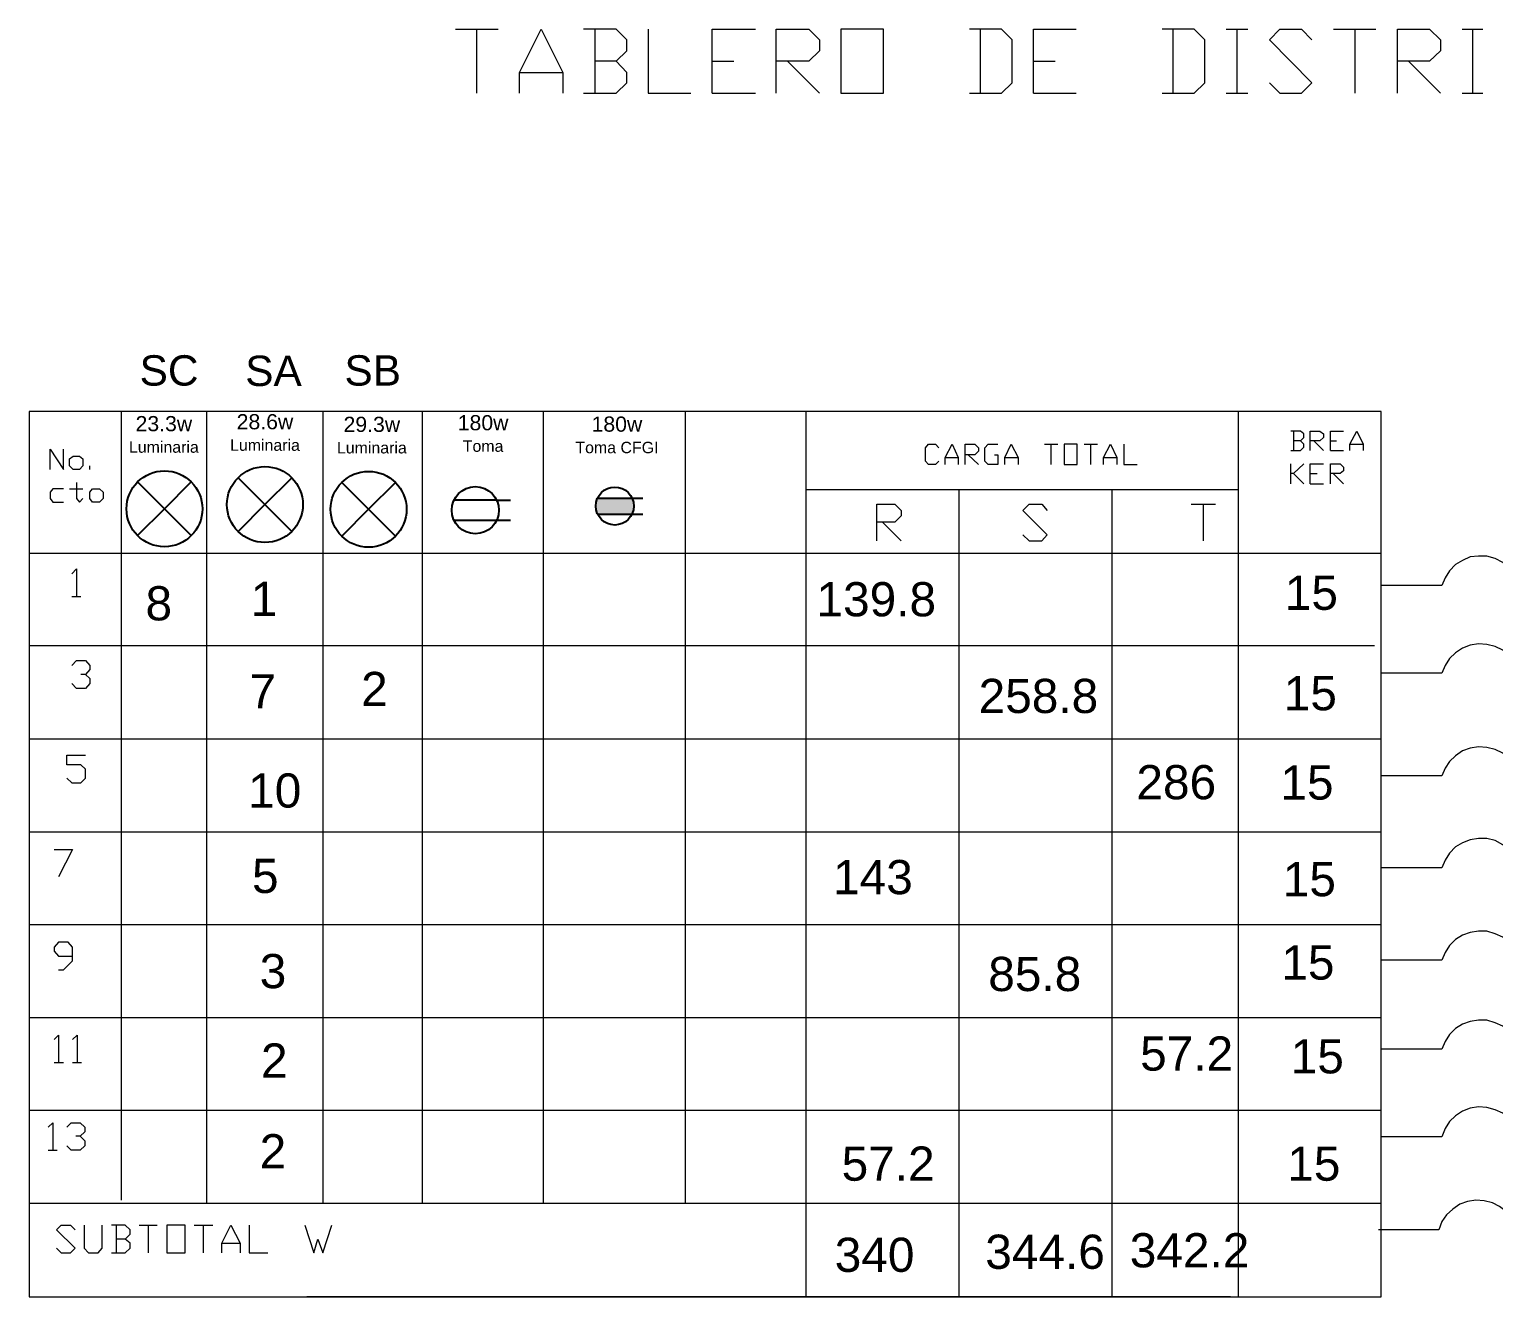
# Model space of a CAD drawing. Header units: metres. Extents: x 0 to 175, y -70 to 21.
# Drawn here: x 56.973 to 60.83, y -43.233 to -39.893 of the extents above; entities that cross this region are included whole.
import ezdxf

# ---------------------------------------------------------------- set-up
doc = ezdxf.new("R2010")
doc.units = ezdxf.units.M
doc.header["$LTSCALE"] = 0.5
for name, color, linetype in [('ENCHUFES', 5, 'Continuous'), ('LUMINARIA', 1, 'Continuous'), ('TABLA', 7, 'Continuous'), ('TUBERIA-TECHO-PARED', 7, 'Continuous')]:
    doc.layers.add(name, color=color, linetype=linetype)
doc.styles.get("Standard").update_dxf_attribs({"font": 'arial.ttf'})

# ---------------------------------------------------------------- blocks, each defined once
blk = doc.blocks.new('Lampara')
at = {"layer": 'LUMINARIA'}
for q in [(-0.0707, 0.0707), (0.0707, 0.0707), (-0.0707, -0.0707), (0.0707, -0.0707)]:
    blk.add_line((0, 0), q, dxfattribs=at)
blk.add_circle((0, 0), 0.1, dxfattribs=at)
blk = doc.blocks.new('Tomacorriente de dos fases sin neutro (208v)')
at = {"layer": 'ENCHUFES'}
h = blk.add_hatch(color=256, dxfattribs=at)
h.dxf.hatch_style = 1
h.paths.add_polyline_path([(0.05, 0, 0.109518), (0.0453, 0.0211), (-0.0453, 0.0211, 0.109518), (-0.05, 0, 0.109518), (-0.0453, -0.0211), (0.0453, -0.0211, 0.109518)], flags=17)
h.paths.add_polyline_path([(0.0453, 0.0211), (-0.0453, 0.0211, 0.109518), (-0.05, 0, 0.109518), (-0.0453, -0.0211), (0.0453, -0.0211, 0.109518), (0.05, 0, 0.109518)], flags=17)
h = blk.add_hatch(color=256, dxfattribs=at)
h.dxf.hatch_style = 1
h.paths.add_polyline_path([(0.05, 0, 0.109518), (0.0453, 0.0211), (-0.0453, 0.0211, 0.109518), (-0.05, 0, 0.109518), (-0.0453, -0.0211), (0.0453, -0.0211, 0.109518)])
for p, q in [((-0.0453, 0.0211), (0.0743, 0.0211)), ((-0.0453, -0.0211), (0.0743, -0.0211))]:
    blk.add_line(p, q, dxfattribs=at)
blk.add_circle((0, 0), 0.05, dxfattribs=at)
blk = doc.blocks.new('Tomacorriente')
at = {"layer": 'ENCHUFES'}
for p, q in [((0.0563, 0.0263), (-0.0563, 0.0263)), ((0.0563, 0.0263), (0.0923, 0.0263)), ((-0.0563, -0.0263), (0.0563, -0.0263)), ((0.0563, -0.0263), (0.0923, -0.0263))]:
    blk.add_line(p, q, dxfattribs=at)
blk.add_circle((0, 0), 0.0621, dxfattribs=at)

msp = doc.modelspace()

# ---------------------------------------------------------------- linework, layer by layer
at = {"layer": 'TABLA', "color": 7, "linetype": 'Continuous', "lineweight": 18, "true_color": 0x000007}
for p, q in [((58.0957, -39.8931), (58.2074, -39.8931)), ((58.1506, -39.8931), (58.1506, -40.0616)), ((58.462, -39.8931), (58.462, -40.0616)), ((59.4769, -39.8931), (59.4769, -40.0616)), ((59.9844, -39.8931), (59.9844, -40.0616)), ((60.1254, -39.8931), (60.1822, -39.8931)), ((60.1529, -39.8931), (60.1529, -40.0616)), ((60.4075, -39.8931), (60.5193, -39.8931)), ((60.4643, -39.8931), (60.4643, -40.0616)), ((60.7464, -39.8931), (60.8014, -39.8931)), ((60.7739, -39.8931), (60.7739, -40.0616)), ((58.7716, -39.9774), (58.8284, -39.9774)), ((58.9695, -39.9774), (59.0537, -40.0616)), ((59.618, -39.9774), (59.6748, -39.9774)), ((60.6054, -39.9774), (60.6896, -40.0616)), ((58.2642, -40.0067), (58.3778, -40.0067)), ((58.7716, -40.0616), (58.8852, -40.0616)), ((59.618, -40.0616), (59.7297, -40.0616)), ((60.1254, -40.0616), (60.1822, -40.0616)), ((60.7464, -40.0616), (60.8014, -40.0616)), ((57.2145, -40.9006), (57.2145, -42.978)), ((57.4398, -40.9006), (57.4398, -42.9872)), ((57.7458, -40.9006), (57.7458, -42.9872)), ((58.0077, -40.9006), (58.0077, -42.9872)), ((58.3265, -40.9006), (58.3265, -42.9872)), ((58.6999, -40.9006), (58.6999, -42.9872)), ((59.0183, -40.9006), (59.0183, -43.2327)), ((60.1565, -40.9006), (60.1565, -43.2327)), ((60.3025, -40.9519), (60.3025, -41.0032)), ((59.6467, -40.9867), (59.6815, -40.9867)), ((59.6632, -40.9867), (59.6632, -41.0399)), ((59.7511, -40.9867), (59.7859, -40.9867)), ((59.7676, -40.9867), (59.7676, -41.0399)), ((60.3556, -40.9776), (60.3813, -41.0032)), ((60.3996, -40.9776), (60.4161, -40.9776)), ((60.4509, -40.9867), (60.4857, -40.9867)), ((59.3847, -41.0215), (59.4195, -41.0215)), ((59.4452, -41.0142), (59.4727, -41.0399)), ((59.5423, -41.0215), (59.5771, -41.0215)), ((59.8024, -41.0215), (59.8372, -41.0215)), ((60.2952, -41.0912), (60.2952, -41.038)), ((60.3996, -41.0032), (60.4344, -41.0032)), ((57.1321, -41.0527), (57.1321, -41.0435)), ((60.3025, -41.0637), (60.33, -41.0912)), ((60.3465, -41.0637), (60.3648, -41.0637)), ((60.4069, -41.0637), (60.4344, -41.0912)), ((57.0789, -41.104), (57.1137, -41.104)), ((59.0183, -41.1058), (60.1565, -41.1058)), ((59.4214, -41.1058), (59.4214, -43.2327)), ((59.8244, -41.1058), (59.8244, -43.2327)), ((60.1565, -41.1058), (60.1565, -43.2327)), ((60.3465, -41.0912), (60.3813, -41.0912)), ((60.0332, -41.1443), (60.0973, -41.1443)), ((60.0644, -41.1443), (60.0644, -41.2414)), ((59.2199, -41.1919), (59.2693, -41.2414)), ((60.5333, -41.2744), (56.9727, -41.2744)), ((60.6927, -41.3586), (60.5333, -41.3586)), ((57.0844, -41.3879), (57.1083, -41.3879)), ((58.6999, -41.518), (56.9727, -41.518)), ((60.516, -41.518), (58.6999, -41.518)), ((60.6927, -41.5894), (60.5333, -41.5894)), ((58.6999, -41.7635), (56.9727, -41.7635)), ((60.532, -41.7635), (58.6999, -41.7635)), ((60.6927, -41.8606), (60.5333, -41.8606)), ((60.5333, -42.0089), (56.9727, -42.0089)), ((60.6927, -42.1024), (60.5333, -42.1024)), ((60.5333, -42.2526), (56.9727, -42.2526)), ((60.6927, -42.346), (60.5333, -42.346)), ((60.5333, -42.4981), (56.9727, -42.4981)), ((60.6927, -42.5805), (60.5333, -42.5805)), ((57.0386, -42.6153), (57.0625, -42.6153)), ((57.0863, -42.6153), (57.1101, -42.6153)), ((60.5333, -42.7417), (56.9727, -42.7417)), ((60.6927, -42.8113), (60.5333, -42.8113)), ((57.0222, -42.8461), (57.046, -42.8461)), ((60.5333, -42.9872), (56.9727, -42.9872)), ((57.2017, -43.044), (57.2017, -43.1173)), ((57.2621, -43.044), (57.3098, -43.044)), ((57.2859, -43.044), (57.2859, -43.1173)), ((57.4069, -43.044), (57.4563, -43.044)), ((57.4307, -43.044), (57.4307, -43.1173)), ((60.6854, -43.0568), (60.526, -43.0568)), ((57.4801, -43.0916), (57.5278, -43.0916)), ((60.1364, -43.2327), (57.7036, -43.2327))]:
    msp.add_line(p, q, dxfattribs=at)
for points in [[(58.2642, -40.0616), (58.2642, -40.0067), (58.321, -39.8931), (58.3778, -40.0067), (58.3778, -40.0616)], [(58.5188, -39.9774), (58.5463, -39.9499), (58.5463, -39.9206), (58.5188, -39.8931), (58.4327, -39.8931)], [(58.6031, -39.8931), (58.6031, -40.0616), (58.7148, -40.0616)], [(58.7716, -40.0616), (58.7716, -39.8931), (58.8852, -39.8931)], [(58.9402, -40.0616), (58.9402, -39.8931), (59.0263, -39.8931), (59.0537, -39.9206), (59.0537, -39.9499), (59.0263, -39.9774), (58.9402, -39.9774)], [(59.4494, -40.0616), (59.5337, -40.0616), (59.5612, -40.0341), (59.5612, -39.9206), (59.5337, -39.8931), (59.4494, -39.8931)], [(59.618, -40.0616), (59.618, -39.8931), (59.7297, -39.8931)], [(59.9569, -40.0616), (60.0411, -40.0616), (60.0686, -40.0341), (60.0686, -39.9206), (60.0411, -39.8931), (59.9569, -39.8931)], [(60.239, -40.0341), (60.2665, -40.0616), (60.3233, -40.0616), (60.3507, -40.0341), (60.239, -39.9206), (60.2665, -39.8931), (60.3233, -39.8931), (60.3507, -39.9206)], [(60.5761, -40.0616), (60.5761, -39.8931), (60.6603, -39.8931), (60.6896, -39.9206), (60.6896, -39.9499), (60.6603, -39.9774), (60.5761, -39.9774)], [(58.4327, -40.0616), (58.5188, -40.0616), (58.5463, -40.0341), (58.5463, -40.0067), (58.5188, -39.9774), (58.462, -39.9774)], [(60.3208, -40.9776), (60.33, -40.9684), (60.33, -40.9593), (60.3208, -40.9519), (60.2952, -40.9519)], [(60.3465, -41.0032), (60.3465, -40.9519), (60.3721, -40.9519), (60.3813, -40.9593), (60.3813, -40.9684), (60.3721, -40.9776), (60.3465, -40.9776)], [(60.3996, -41.0032), (60.3996, -40.9519), (60.4344, -40.9519)], [(60.4509, -41.0032), (60.4509, -40.9867), (60.4692, -40.9519), (60.4857, -40.9867), (60.4857, -41.0032)], [(57.0276, -41.0527), (57.0276, -40.9996), (57.0625, -41.0527), (57.0625, -40.9996)], [(59.3682, -41.0307), (59.3591, -41.0399), (59.3408, -41.0399), (59.3334, -41.0307), (59.3334, -40.9959), (59.3408, -40.9867), (59.3591, -40.9867), (59.3682, -40.9959)], [(59.3847, -41.0399), (59.3847, -41.0215), (59.403, -40.9867), (59.4195, -41.0215), (59.4195, -41.0399)], [(59.4378, -41.0399), (59.4378, -40.9867), (59.4635, -40.9867), (59.4727, -40.9959), (59.4727, -41.0051), (59.4635, -41.0142), (59.4378, -41.0142)], [(59.5148, -41.0142), (59.5239, -41.0142), (59.5239, -41.0399), (59.4983, -41.0399), (59.4891, -41.0307), (59.4891, -40.9959), (59.4983, -40.9867), (59.5239, -40.9867)], [(59.5423, -41.0399), (59.5423, -41.0215), (59.5588, -40.9867), (59.5771, -41.0215), (59.5771, -41.0399)], [(59.8024, -41.0399), (59.8024, -41.0215), (59.8207, -40.9867), (59.8372, -41.0215), (59.8372, -41.0399)], [(59.8555, -40.9867), (59.8555, -41.0399), (59.8903, -41.0399)], [(60.2952, -41.0032), (60.3208, -41.0032), (60.33, -40.9941), (60.33, -40.9867), (60.3208, -40.9776), (60.3025, -40.9776)], [(60.33, -41.038), (60.3025, -41.0637), (60.2952, -41.0637)], [(60.3465, -41.0912), (60.3465, -41.038), (60.3813, -41.038)], [(60.3996, -41.0912), (60.3996, -41.038), (60.4252, -41.038), (60.4344, -41.0472), (60.4344, -41.0564), (60.4252, -41.0637), (60.3996, -41.0637)], [(57.0625, -41.104), (57.035, -41.104), (57.0276, -41.1131), (57.0276, -41.1296), (57.035, -41.1388), (57.0625, -41.1388)], [(57.0973, -41.0875), (57.0973, -41.1296), (57.1046, -41.1388), (57.1137, -41.1296)], [(59.2052, -41.2414), (59.2052, -41.1443), (59.2528, -41.1443), (59.2693, -41.1608), (59.2693, -41.1754), (59.2528, -41.1919), (59.2052, -41.1919)], [(59.5899, -41.2249), (59.6064, -41.2414), (59.6394, -41.2414), (59.654, -41.2249), (59.5899, -41.1608), (59.6064, -41.1443), (59.6394, -41.1443), (59.654, -41.1608)], [(60.8851, -41.3293), (60.8704, -41.311), (60.8539, -41.2982), (60.8338, -41.2872), (60.8118, -41.2817), (60.7898, -41.2817), (60.7678, -41.2835), (60.7477, -41.2927), (60.7293, -41.3037), (60.7129, -41.3201), (60.7019, -41.3385), (60.6927, -41.3586)], [(57.0844, -41.3275), (57.0973, -41.3147), (57.0973, -41.3879)], [(60.8851, -41.5601), (60.8704, -41.5436), (60.8539, -41.529), (60.8338, -41.5198), (60.8118, -41.5143), (60.7898, -41.5125), (60.7678, -41.5162), (60.7477, -41.5235), (60.7293, -41.5363), (60.7129, -41.551), (60.7019, -41.5693), (60.6927, -41.5894)], [(57.0844, -41.5693), (57.0973, -41.5565), (57.1211, -41.5565), (57.1321, -41.5693), (57.1321, -41.5803), (57.1211, -41.5931), (57.1083, -41.5931)], [(57.1211, -41.5931), (57.1321, -41.6041), (57.1321, -41.6169), (57.1211, -41.6297), (57.0973, -41.6297), (57.0844, -41.6169)], [(57.0716, -41.8661), (57.0844, -41.8789), (57.1083, -41.8789), (57.1211, -41.8661), (57.1211, -41.8422), (57.1083, -41.8313), (57.0716, -41.8313), (57.0716, -41.8056), (57.1211, -41.8056)], [(60.8851, -41.8313), (60.8704, -41.8148), (60.8539, -41.8001), (60.8338, -41.7909), (60.8118, -41.7855), (60.7898, -41.7836), (60.7678, -41.7873), (60.7477, -41.7946), (60.7293, -41.8074), (60.7129, -41.8221), (60.7019, -41.8404), (60.6927, -41.8606)], [(60.8851, -42.0731), (60.8704, -42.0547), (60.8539, -42.0419), (60.8338, -42.0309), (60.8118, -42.0254), (60.7898, -42.0254), (60.7678, -42.0291), (60.7477, -42.0364), (60.7293, -42.0474), (60.7129, -42.0639), (60.7019, -42.0822), (60.6927, -42.1024)], [(57.0386, -42.0547), (57.0863, -42.0547), (57.0496, -42.1262)], [(60.8851, -42.3167), (60.8704, -42.3002), (60.8539, -42.2856), (60.8338, -42.2764), (60.8118, -42.2691), (60.7898, -42.2691), (60.7678, -42.2727), (60.7477, -42.2801), (60.7293, -42.2911), (60.7129, -42.3075), (60.7019, -42.3259), (60.6927, -42.346)], [(57.0496, -42.3717), (57.0625, -42.3717), (57.0863, -42.3479), (57.0863, -42.3112), (57.0753, -42.2984), (57.0496, -42.2984), (57.0386, -42.3112), (57.0386, -42.3222), (57.0496, -42.335), (57.0863, -42.335)], [(60.8851, -42.5512), (60.8704, -42.5347), (60.8539, -42.52), (60.8338, -42.5109), (60.8118, -42.5036), (60.7898, -42.5036), (60.7678, -42.5072), (60.7477, -42.5146), (60.7293, -42.5255), (60.7129, -42.542), (60.7019, -42.5604), (60.6927, -42.5805)], [(57.0386, -42.5549), (57.0496, -42.5439), (57.0496, -42.6153)], [(57.0863, -42.5549), (57.0991, -42.5439), (57.0991, -42.6153)], [(60.8851, -42.7802), (60.8704, -42.7637), (60.8539, -42.749), (60.8338, -42.7399), (60.8118, -42.7344), (60.7898, -42.7326), (60.7678, -42.7362), (60.7477, -42.7435), (60.7293, -42.7564), (60.7129, -42.771), (60.7019, -42.7893), (60.6927, -42.8113)], [(57.0222, -42.7857), (57.035, -42.7747), (57.035, -42.8461)], [(57.0716, -42.7857), (57.0826, -42.7747), (57.1064, -42.7747), (57.1192, -42.7857), (57.1192, -42.7985), (57.1064, -42.8095), (57.0954, -42.8095)], [(57.1064, -42.8095), (57.1192, -42.8223), (57.1192, -42.8351), (57.1064, -42.8461), (57.0826, -42.8461), (57.0716, -42.8351)], [(60.8759, -43.0257), (60.8631, -43.0092), (60.8448, -42.9945), (60.8264, -42.9854), (60.8045, -42.9799), (60.7825, -42.978), (60.7605, -42.9817), (60.7403, -42.989), (60.722, -43.0018), (60.7055, -43.0165), (60.6927, -43.0348), (60.6854, -43.0568)], [(57.0441, -43.1044), (57.057, -43.1173), (57.0808, -43.1173), (57.0936, -43.1044), (57.0441, -43.0568), (57.057, -43.044), (57.0808, -43.044), (57.0936, -43.0568)], [(57.1174, -43.044), (57.1174, -43.1044), (57.1284, -43.1173), (57.154, -43.1173), (57.165, -43.1044), (57.165, -43.044)], [(57.2255, -43.0806), (57.2383, -43.0678), (57.2383, -43.0568), (57.2255, -43.044), (57.1889, -43.044)], [(57.4801, -43.1173), (57.4801, -43.0916), (57.5039, -43.044), (57.5278, -43.0916), (57.5278, -43.1173)], [(57.5516, -43.044), (57.5516, -43.1173), (57.601, -43.1173)], [(57.6981, -43.044), (57.7219, -43.1173), (57.7329, -43.0806), (57.7458, -43.1173), (57.7696, -43.044)], [(57.1889, -43.1173), (57.2255, -43.1173), (57.2383, -43.1044), (57.2383, -43.0916), (57.2255, -43.0806), (57.2017, -43.0806)]]:
    msp.add_lwpolyline(points, dxfattribs=at)
for points in [[(59.1105, -40.0616), (59.2223, -40.0616), (59.2223, -39.8931), (59.1105, -39.8931)], [(56.9727, -43.2327), (60.5333, -43.2327), (60.5333, -40.9006), (56.9727, -40.9006)], [(59.698, -41.0399), (59.7328, -41.0399), (59.7328, -40.9867), (59.698, -40.9867)], [(57.1046, -41.0527), (57.0881, -41.0527), (57.0789, -41.0435), (57.0789, -41.0252), (57.0881, -41.0179), (57.1046, -41.0179), (57.1137, -41.0252), (57.1137, -41.0435)], [(57.1577, -41.1388), (57.1394, -41.1388), (57.1321, -41.1296), (57.1321, -41.1131), (57.1394, -41.104), (57.1577, -41.104), (57.1669, -41.1131), (57.1669, -41.1296)], [(57.3354, -43.1173), (57.383, -43.1173), (57.383, -43.044), (57.3354, -43.044)]]:
    msp.add_lwpolyline(points, close=True, dxfattribs=at)

# ---------------------------------------------------------------- block references
at = {"layer": 'ENCHUFES'}
msp.add_blockref('Tomacorriente', (58.1475, -41.1603), dxfattribs=at)
at = {"layer": 'ENCHUFES', "xscale": 0.9995713856903278, "yscale": 0.9995713856903278, "zscale": 0.9995713856903278}
msp.add_blockref('Tomacorriente de dos fases sin neutro (208v)', (58.5148, -41.1493, 2.924), dxfattribs=at)
at = {"layer": 'TABLA'}
for p in [(57.3287, -41.1566), (57.5933, -41.1454), (57.8663, -41.1579)]:
    msp.add_blockref('Lampara', p, dxfattribs=at)

# ---------------------------------------------------------------- texts
at = {"layer": 'TABLA', "ltscale": 0.5, "char_height": 0.08, "attachment_point": 1}
for s, insert in [('SC', (57.2632, -40.752, 5.924)), ('SA', (57.5414, -40.753, 5.932)), ('SB', (57.8028, -40.752, 5.932))]:
    msp.add_mtext_dynamic_manual_height_columns(s, width=0.134751, gutter_width=12.5, heights=[0], dxfattribs=dict(at, insert=insert))
at = {"layer": 'TABLA', "attachment_point": 1}
for s, width, gutter_width, insert, char_height in [('\\pxqc;23.3w\\P{\\H0.75x;Luminaria}', 0.225325, 12.5, (57.2145, -40.9122), 0.04), ('\\pxqc;28.6w\\P{\\H0.75x;Luminaria}', 0.225325, 12.5, (57.4808, -40.9071), 0.04), ('\\pxqc;29.3w\\P{\\H0.75x;Luminaria}', 0.225325, 12.5, (57.7623, -40.914), 0.04), ('\\pxqc;180w\\P{\\H0.75x;Toma}', 0.225325, 12.5, (58.0553, -40.9097), 0.04), ('\\pxqc;180w\\P{\\H0.75x;Toma CFGI}', 0.225325, 12.5, (58.4078, -40.9134), 0.04), ('15', 0.090104, 0.4505, (60.2796, -41.3327), 0.0901), ('8', 0.005066, 0.4505, (57.2788, -41.3605), 0.0901), ('1', 0.005066, 0.4505, (57.556, -41.3489), 0.0901), ('7', 0.005066, 0.4505, (57.5526, -41.5924), 0.0901), ('2', 0.005066, 0.4505, (57.8467, -41.5863), 0.0901), ('15', 0.090104, 0.4505, (60.2768, -41.5974), 0.0901), ('15', 0.090104, 0.4505, (60.268, -41.8327), 0.0901), ('10', 0.005066, 0.4505, (57.5492, -41.8538), 0.0901), ('5', 0.005066, 0.4505, (57.5593, -42.0788), 0.0901), ('15', 0.090104, 0.4505, (60.2743, -42.0873), 0.0901), ('15', 0.090104, 0.4505, (60.2703, -42.307), 0.0901), ('3', 0.005066, 0.4505, (57.5796, -42.3296), 0.0901), ('2', 0.005066, 0.4505, (57.583, -42.5652), 0.0901), ('15', 0.090104, 0.4505, (60.2952, -42.5541), 0.0901), ('2', 0.005066, 0.4505, (57.5794, -42.8044), 0.0901), ('15', 0.090104, 0.4505, (60.286, -42.8369), 0.0901), ('340', 0.090104, 0.4505, (59.0941, -43.0771), 0.0901), ('344.6', 0.090104, 0.4505, (59.4906, -43.0691), 0.0901), ('342.2', 0.090104, 0.4505, (59.8712, -43.0652), 0.0901)]:
    msp.add_mtext_dynamic_manual_height_columns(s, width=width, gutter_width=gutter_width, heights=[0], dxfattribs=dict(at, insert=insert, char_height=char_height))
at = {"layer": 'TUBERIA-TECHO-PARED', "char_height": 0.0901, "attachment_point": 1}
for s, insert, width in [('139.8', (59.0461, -41.3498), 0.310545), ('258.8', (59.4731, -41.6046), 0.321065), ('286', (59.8887, -41.8318), 0.21058), ('143', (59.0897, -42.0819), 0.200125), ('85.8', (59.4985, -42.3372), 0.246074), ('57.2', (59.8985, -42.5469), 0.244783), ('57.2', (59.1123, -42.8369), 0.244783)]:
    msp.add_mtext(s, dxfattribs=dict(at, insert=insert, width=width))

doc.saveas('drawing.dxf')
